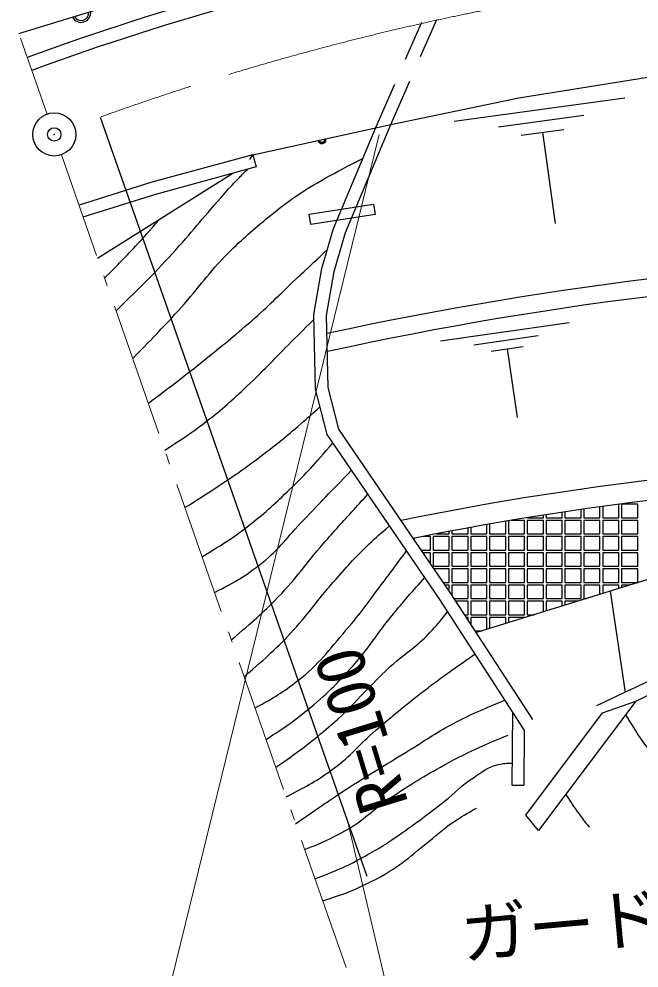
# Model space of a CAD drawing. Units: millimetres, scale not verified. Extents: x 40000 to 680000, y 20000 to 380000.
# Drawn here: x 70059 to 93086, y 255972 to 291182 of the extents above; entities that cross this region are included whole.
import ezdxf
from ezdxf.enums import TextEntityAlignment as Align

# ---------------------------------------------------------------- set-up
doc = ezdxf.new("R2010")
doc.units = ezdxf.units.MM
doc.header["$LTSCALE"] = 1000
doc.header["$PDMODE"] = 32
doc.header["$PDSIZE"] = 500
doc.linetypes.add('CHAIN', pattern=[18.5, 12, -1.5, 3.5, -1.5])
for name, color, linetype, lineweight in [('M-BGD', 7, 'Continuous', 25), ('M-BGD-HTXT', 7, 'Continuous', 13), ('M-BMK', 2, 'CHAIN', 13), ('M-BMK-SRVR', 3, 'Continuous', 25), ('M-STR-HTXT', 7, 'Continuous', 13)]:
    doc.layers.add(name, color=color, linetype=linetype, lineweight=lineweight)
doc.layers.add('M-OTRS', color=6, linetype='Continuous')
doc.styles.add('ＭＳ ゴシック', font='')
doc.styles.get('ＭＳ ゴシック').set_extended_font_data('MS Gothic')

msp = doc.modelspace()

# ---------------------------------------------------------------- linework, layer by layer
at = {"layer": 'M-BGD'}
for p, q in [((84416, 289685), (85014, 291060)), ((84972, 289791), (85572, 291166)), ((83317, 287159), (84017, 288768)), ((83872, 287268), (84573, 288875)), ((86220, 287388), (92556, 288258)), ((87862, 287183), (91030, 287618)), ((81744, 283412), (83317, 287159)), ((82187, 283255), (83872, 287268)), ((88712, 286869), (90296, 287087)), ((89504, 286978), (89968, 283599)), ((78748, 286146), (74999, 285122)), ((78633, 285968), (78748, 286146)), ((78748, 286146), (78872, 285693)), ((78872, 285693), (75132, 284671)), ((72979, 282307), (78006, 285456)), ((74999, 285122), (72290, 284273)), ((75132, 284671), (72430, 283824)), ((81308, 281921), (81744, 283412)), ((81766, 281814), (82187, 283255)), ((81007, 280220), (81308, 281921)), ((81478, 280184), (81766, 281814)), ((81076, 277448), (81007, 280220)), ((81544, 277513), (81478, 280184)), ((85710, 279242), (90489, 279927)), ((86950, 279094), (89340, 279437)), ((87594, 278861), (88788, 279033)), ((88191, 278947), (88556, 276398)), ((81943, 275961), (81544, 277513)), ((81509, 275764), (81076, 277448)), ((85687, 269648), (81509, 275764)), ((86078, 269909), (81943, 275961)), ((105512, 274149), (87047, 268414)), ((90236, 272680), (90236, 272881)), ((90336, 272896), (90336, 272680)), ((90936, 272680), (90936, 272984)), ((91036, 272998), (91036, 272680)), ((91636, 272680), (91636, 273083)), ((91736, 273097), (91736, 272680)), ((92336, 272680), (92336, 273177)), ((93036, 273180), (92436, 273180)), ((92436, 273180), (92436, 272680)), ((93036, 272680), (93036, 273180)), ((88136, 272080), (88136, 272545)), ((88236, 272562), (88236, 272080)), ((88836, 272580), (88344, 272580)), ((88836, 272080), (88836, 272580)), ((89536, 272580), (88936, 272580)), ((88936, 272580), (88936, 272080)), ((88950, 272680), (89536, 272680)), ((89536, 272680), (89536, 272773)), ((89536, 272080), (89536, 272580)), ((89636, 272789), (89636, 272680)), ((89636, 272680), (90236, 272680)), ((90236, 272580), (89636, 272580)), ((89636, 272580), (89636, 272080)), ((90236, 272080), (90236, 272580)), ((90336, 272680), (90936, 272680)), ((90936, 272580), (90336, 272580)), ((90336, 272580), (90336, 272080)), ((90936, 272080), (90936, 272580)), ((91036, 272680), (91636, 272680)), ((91636, 272580), (91036, 272580)), ((91036, 272580), (91036, 272080)), ((91636, 272080), (91636, 272580)), ((91736, 272680), (92336, 272680)), ((92336, 272580), (91736, 272580)), ((91736, 272580), (91736, 272080)), ((92336, 272080), (92336, 272580)), ((92436, 272680), (93036, 272680)), ((93036, 272580), (92436, 272580)), ((92436, 272580), (92436, 272080)), ((93036, 272080), (93036, 272580)), ((86136, 272188), (86136, 272080)), ((86736, 272080), (86736, 272299)), ((86836, 272317), (86836, 272080)), ((87436, 272080), (87436, 272424)), ((87536, 272441), (87536, 272080)), ((84736, 271916), (84736, 271873)), ((85336, 271980), (85057, 271980)), ((85336, 271480), (85336, 271980)), ((86036, 271980), (85436, 271980)), ((85436, 271980), (85436, 271480)), ((85570, 272080), (86036, 272080)), ((86036, 272080), (86036, 272169)), ((86036, 271480), (86036, 271980)), ((86136, 272080), (86736, 272080)), ((86736, 271980), (86136, 271980)), ((86136, 271980), (86136, 271480)), ((86736, 271480), (86736, 271980)), ((86836, 272080), (87436, 272080)), ((87436, 271980), (86836, 271980)), ((86836, 271980), (86836, 271480)), ((87436, 271480), (87436, 271980)), ((87536, 272080), (88136, 272080)), ((88136, 271980), (87536, 271980)), ((87536, 271980), (87536, 271480)), ((88136, 271480), (88136, 271980)), ((88236, 272080), (88836, 272080)), ((88836, 271980), (88236, 271980)), ((88236, 271980), (88236, 271480)), ((88836, 271480), (88836, 271980)), ((88936, 272080), (89536, 272080)), ((89536, 271980), (88936, 271980)), ((88936, 271980), (88936, 271480)), ((89536, 271480), (89536, 271980)), ((89636, 272080), (90236, 272080)), ((90236, 271980), (89636, 271980)), ((89636, 271980), (89636, 271480)), ((90236, 271480), (90236, 271980)), ((90336, 272080), (90936, 272080)), ((90936, 271980), (90336, 271980)), ((90336, 271980), (90336, 271480)), ((90936, 271480), (90936, 271980)), ((91036, 272080), (91636, 272080)), ((91636, 271980), (91036, 271980)), ((91036, 271980), (91036, 271480)), ((91636, 271480), (91636, 271980)), ((91736, 272080), (92336, 272080)), ((92336, 271980), (91736, 271980)), ((91736, 271980), (91736, 271480)), ((92336, 271480), (92336, 271980)), ((92436, 272080), (93036, 272080)), ((93036, 271980), (92436, 271980)), ((92436, 271980), (92436, 271480)), ((93036, 271480), (93036, 271980)), ((85005, 271480), (85336, 271480)), ((85436, 271480), (86036, 271480)), ((86136, 271480), (86736, 271480)), ((86836, 271480), (87436, 271480)), ((87536, 271480), (88136, 271480)), ((88236, 271480), (88836, 271480)), ((88936, 271480), (89536, 271480)), ((89636, 271480), (90236, 271480)), ((90336, 271480), (90936, 271480)), ((91036, 271480), (91636, 271480)), ((91736, 271480), (92336, 271480)), ((92436, 271480), (93036, 271480)), ((85336, 271380), (85073, 271380)), ((85336, 270995), (85336, 271380)), ((86036, 271380), (85436, 271380)), ((85436, 271380), (85436, 270880)), ((86036, 270880), (86036, 271380)), ((86736, 271380), (86136, 271380)), ((86136, 271380), (86136, 270880)), ((86736, 270880), (86736, 271380)), ((87436, 271380), (86836, 271380)), ((86836, 271380), (86836, 270880)), ((87436, 270880), (87436, 271380)), ((88136, 271380), (87536, 271380)), ((87536, 271380), (87536, 270880)), ((88136, 270880), (88136, 271380)), ((88836, 271380), (88236, 271380)), ((88236, 271380), (88236, 270880)), ((88836, 270880), (88836, 271380)), ((89536, 271380), (88936, 271380)), ((88936, 271380), (88936, 270880)), ((89536, 270880), (89536, 271380)), ((90236, 271380), (89636, 271380)), ((89636, 271380), (89636, 270880)), ((90236, 270880), (90236, 271380)), ((90936, 271380), (90336, 271380)), ((90336, 271380), (90336, 270880)), ((90936, 270880), (90936, 271380)), ((91636, 271380), (91036, 271380)), ((91036, 271380), (91036, 270880)), ((91636, 270880), (91636, 271380)), ((92336, 271380), (91736, 271380)), ((91736, 271380), (91736, 270880)), ((92336, 270880), (92336, 271380)), ((93036, 271380), (92436, 271380)), ((92436, 271380), (92436, 270880)), ((93036, 270880), (93036, 271380)), ((85436, 270880), (86036, 270880)), ((86036, 270780), (85483, 270780)), ((86036, 270280), (86036, 270780)), ((86136, 270880), (86736, 270880)), ((86736, 270780), (86136, 270780)), ((86136, 270780), (86136, 270280)), ((86736, 270280), (86736, 270780)), ((86836, 270880), (87436, 270880)), ((87436, 270780), (86836, 270780)), ((86836, 270780), (86836, 270280)), ((87436, 270280), (87436, 270780)), ((87536, 270880), (88136, 270880)), ((88136, 270780), (87536, 270780)), ((87536, 270780), (87536, 270280)), ((88136, 270280), (88136, 270780)), ((88236, 270880), (88836, 270880)), ((88836, 270780), (88236, 270780)), ((88236, 270780), (88236, 270280)), ((88836, 270280), (88836, 270780)), ((88936, 270880), (89536, 270880)), ((89536, 270780), (88936, 270780)), ((88936, 270780), (88936, 270280)), ((89536, 270280), (89536, 270780)), ((89636, 270880), (90236, 270880)), ((90236, 270780), (89636, 270780)), ((89636, 270780), (89636, 270280)), ((90236, 270280), (90236, 270780)), ((90336, 270880), (90936, 270880)), ((90936, 270780), (90336, 270780)), ((90336, 270780), (90336, 270280)), ((90936, 270280), (90936, 270780)), ((91036, 270880), (91636, 270880)), ((91636, 270780), (91036, 270780)), ((91036, 270780), (91036, 270280)), ((91636, 270280), (91636, 270780)), ((91736, 270880), (92336, 270880)), ((92336, 270780), (91736, 270780)), ((91736, 270780), (91736, 270280)), ((92336, 270280), (92336, 270780)), ((92436, 270880), (93036, 270880)), ((93036, 270780), (92436, 270780)), ((92436, 270780), (92436, 270280)), ((92761, 266291), (102615, 271087)), ((93036, 270280), (93036, 270780)), ((92966, 265869), (102898, 270702)), ((85825, 270280), (86036, 270280)), ((86036, 270180), (85893, 270180)), ((86036, 269971), (86036, 270180)), ((86136, 270280), (86736, 270280)), ((86736, 270180), (86136, 270180)), ((86136, 270180), (86136, 269820)), ((86736, 269680), (86736, 270180)), ((86836, 270280), (87436, 270280)), ((87436, 270180), (86836, 270180)), ((86836, 270180), (86836, 269680)), ((87436, 269680), (87436, 270180)), ((87536, 270280), (88136, 270280)), ((88136, 270180), (87536, 270180)), ((87536, 270180), (87536, 269680)), ((88136, 269680), (88136, 270180)), ((88236, 270280), (88836, 270280)), ((88836, 270180), (88236, 270180)), ((88236, 270180), (88236, 269680)), ((88836, 269680), (88836, 270180)), ((88936, 270280), (89536, 270280)), ((89536, 270180), (88936, 270180)), ((88936, 270180), (88936, 269680)), ((89536, 269680), (89536, 270180)), ((89636, 270280), (90236, 270280)), ((90236, 270180), (89636, 270180)), ((89636, 270180), (89636, 269680)), ((90236, 269680), (90236, 270180)), ((90336, 270280), (90936, 270280)), ((90936, 270180), (90336, 270180)), ((90336, 270180), (90336, 269680)), ((90936, 269680), (90936, 270180)), ((91036, 270280), (91636, 270280)), ((91636, 270180), (91036, 270180)), ((91036, 270180), (91036, 269680)), ((91636, 269839), (91636, 270180)), ((91736, 270280), (92336, 270280)), ((92336, 270180), (91736, 270180)), ((91736, 270180), (91736, 269870)), ((92336, 270057), (92336, 270180)), ((92436, 270280), (93036, 270280)), ((92733, 270180), (92436, 270180)), ((92436, 270180), (92436, 270088)), ((89138, 265187), (86078, 269909)), ((92009, 269955), (92565, 266199)), ((88824, 264806), (85687, 269648)), ((86226, 269680), (86736, 269680)), ((86736, 269580), (86291, 269580)), ((86736, 269080), (86736, 269580)), ((86836, 269680), (87436, 269680)), ((87436, 269580), (86836, 269580)), ((86836, 269580), (86836, 269080)), ((87436, 269080), (87436, 269580)), ((87536, 269680), (88136, 269680)), ((88136, 269580), (87536, 269580)), ((87536, 269580), (87536, 269080)), ((88136, 269080), (88136, 269580)), ((88236, 269680), (88836, 269680)), ((88836, 269580), (88236, 269580)), ((88236, 269580), (88236, 269080)), ((88836, 269080), (88836, 269580)), ((88936, 269680), (89536, 269680)), ((89536, 269580), (88936, 269580)), ((88936, 269580), (88936, 269080)), ((89536, 269187), (89536, 269580)), ((89636, 269680), (90236, 269680)), ((90236, 269580), (89636, 269580)), ((89636, 269580), (89636, 269218)), ((90236, 269404), (90236, 269580)), ((90336, 269680), (90936, 269680)), ((90801, 269580), (90336, 269580)), ((90336, 269580), (90336, 269435)), ((91036, 269680), (91123, 269680)), ((86615, 269080), (86736, 269080)), ((86836, 269080), (87436, 269080)), ((87536, 269080), (88136, 269080)), ((88236, 269080), (88836, 269080)), ((88936, 269080), (89191, 269080)), ((86736, 268980), (86680, 268980)), ((86736, 268893), (86736, 268980)), ((87436, 268980), (86836, 268980)), ((86836, 268980), (86836, 268739)), ((87436, 268535), (87436, 268980)), ((88136, 268980), (87536, 268980)), ((87536, 268980), (87536, 268566)), ((88136, 268752), (88136, 268980)), ((88836, 268980), (88236, 268980)), ((88236, 268980), (88236, 268783)), ((88836, 268969), (88836, 268980)), ((87004, 268480), (87260, 268480)), ((92761, 266291), (91503, 265698)), ((88389, 265477), (88368, 262753)), ((88824, 264806), (88808, 262750)), ((88368, 262753), (88808, 262750))]:
    msp.add_line(p, q, dxfattribs=at)
for points in [[(70059, 290637), (74710, 292081), (80476, 293583), (83963, 294253)], [(78748, 286146), (83872, 287268), (88618, 288252), (93408, 289029), (98272, 289578), (105138, 289957), (110806, 289884), (118412, 289445)]]:
    msp.add_lwpolyline(points, dxfattribs=at)
for points in [[(80841, 283944), (83221, 284315), (83282, 283925), (80902, 283553)], [(92966, 265869), (89357, 261071), (88877, 261647), (91727, 265442)]]:
    msp.add_lwpolyline(points, close=True, dxfattribs=at)
for centre, radius, start, end in [((104296, 197619), 98181, 100.61445, 110.21995), ((104296, 197619), 97674, 100.39523, 110.21995), ((72369, 291410), 354, 206.0474, 8.4526), ((72369, 291410), 283, 208.2715, 6.2286), ((81310, 286707), 150, 192.3412, 12.3412), ((81310, 286707), 120, 192.3412, 12.3412), ((81310, 286707), 100, 192.3412, 12.3412), ((81310, 286707), 100, 192.3412, 12.3412), ((81310, 286707), 100, 192.3412, 12.3412), ((81310, 286707), 100, 192.3412, 12.3412), ((109316, 151735), 130766, 90.91768, 102.284), ((109296, 152044), 129806, 90.97483, 102.35949), ((107380, 159013), 115893, 90.85226, 101.50903), ((107380, 159013), 115152, 90.92921, 101.35363)]:
    msp.add_arc(centre, radius, start, end, dxfattribs=at)
for points, knots in [([(74285, 278580), (75159, 279480), (75392, 279721), (76077, 280476), (76776, 281247), (77088, 281753), (77824, 282490), (78390, 283057), (78733, 283350), (79356, 283854), (79803, 284217), (80054, 284423), (80537, 284737), (81004, 285039), (81281, 285185), (81769, 285452), (82181, 285678), (82319, 285750), (82835, 286011)], [0, 0, 0, 0, 1, 1, 1, 2, 2, 2, 3, 3, 3, 4, 4, 4, 5, 5, 5, 6, 6, 6, 6]), ([(73663, 280354), (74683, 281347), (74967, 281620), (75755, 282476), (76485, 283269), (76846, 283757), (77564, 284562), (77782, 284807), (77903, 284946), (78129, 285183), (78288, 285349), (78340, 285403), (78541, 285603)], [0, 0, 0, 0, 1, 1, 1, 2, 2, 2, 3, 3, 3, 4, 4, 4, 4]), ([(73238, 281567), (73800, 282130), (73952, 282279), (74390, 282753), (74744, 283136), (74858, 283264), (75279, 283748)], [0, 0, 0, 0, 1, 1, 1, 2, 2, 2, 2]), ([(74865, 276926), (75875, 277687), (76143, 277887), (76942, 278528), (77633, 279083), (78022, 279393), (78690, 279976), (79355, 280558), (79693, 280920), (80338, 281524), (80797, 281955), (80940, 282090), (81514, 282626)], [0, 0, 0, 0, 1, 1, 1, 2, 2, 2, 3, 3, 3, 4, 4, 4, 4]), ([(75474, 275189), (76222, 275665), (76442, 275808), (77025, 276256), (77639, 276729), (77959, 277025), (78523, 277555), (79140, 278134), (79455, 278489), (80055, 279086), (80428, 279457), (80545, 279574), (81011, 280035)], [0, 0, 0, 0, 1, 1, 1, 2, 2, 2, 3, 3, 3, 4, 4, 4, 4]), ([(76222, 273053), (76782, 273402), (76929, 273498), (77375, 273793), (78037, 274231), (78408, 274478), (79039, 274958), (79680, 275445), (80033, 275726), (80637, 276256), (80876, 276466), (80956, 276534), (81243, 276799)], [0, 0, 0, 0, 1, 1, 1, 2, 2, 2, 3, 3, 3, 4, 4, 4, 4]), ([(76860, 271232), (77724, 271759), (77991, 271916), (78657, 272437), (79259, 272908), (79571, 273205), (80121, 273735), (80782, 274371), (80989, 274619), (81720, 275456)], [0, 0, 0, 0, 1, 1, 1, 2, 2, 2, 3, 3, 3, 3]), ([(77325, 269906), (78161, 270341), (78455, 270499), (79089, 271005), (79761, 271541), (80023, 271968), (80621, 272586), (81321, 273311), (81540, 273538), (82412, 274443)], [0, 0, 0, 0, 1, 1, 1, 2, 2, 2, 3, 3, 3, 3]), ([(77942, 268147), (78790, 268859), (79044, 269078), (79688, 269740), (80390, 270461), (80691, 270948), (81353, 271704), (81796, 272210), (82049, 272488), (82501, 272986), (82703, 273208), (82767, 273278), (83019, 273553)], [0, 0, 0, 0, 1, 1, 1, 2, 2, 2, 3, 3, 3, 4, 4, 4, 4]), ([(78422, 266776), (79322, 267563), (79596, 267796), (80271, 268525), (80873, 269176), (81128, 269612), (81719, 270273), (82231, 270845), (82506, 271180), (83067, 271704), (83356, 271974), (83456, 272068), (83824, 272376)], [0, 0, 0, 0, 1, 1, 1, 2, 2, 2, 3, 3, 3, 4, 4, 4, 4]), ([(78826, 265624), (79581, 266030), (79833, 266189), (80417, 266640), (81219, 267260), (81552, 267745), (82214, 268513), (82755, 269139), (83015, 269525), (83512, 270185), (83884, 270678), (84002, 270837), (84452, 271455)], [0, 0, 0, 0, 1, 1, 1, 2, 2, 2, 3, 3, 3, 4, 4, 4, 4]), ([(79236, 264454), (79972, 264925), (80196, 265081), (80766, 265542), (81485, 266123), (81849, 266500), (82464, 267189), (83148, 267957), (83424, 268476), (84087, 269262), (84487, 269737), (84621, 269894), (85132, 270460)], [0, 0, 0, 0, 1, 1, 1, 2, 2, 2, 3, 3, 3, 4, 4, 4, 4]), ([(79599, 263419), (80452, 264005), (80698, 264197), (81365, 264743), (82417, 265603), (82860, 266247), (83862, 267165), (84453, 267706), (84874, 267916), (85410, 268513), (85642, 268771), (85731, 268867), (85979, 269198)], [0, 0, 0, 0, 1, 1, 1, 2, 2, 2, 3, 3, 3, 4, 4, 4, 4]), ([(79982, 262325), (80818, 262752), (81096, 262897), (81740, 263370), (82408, 263859), (82684, 264253), (83313, 264793), (83954, 265344), (84318, 265647), (84986, 266166), (85752, 266761), (86023, 266945), (86999, 267623)], [0, 0, 0, 0, 1, 1, 1, 2, 2, 2, 3, 3, 3, 4, 4, 4, 4]), ([(80334, 261321), (81290, 261989), (81545, 262168), (82339, 262683), (83147, 263208), (83615, 263477), (84436, 263981), (85059, 264364), (85392, 264605), (86034, 264955), (86817, 265382), (87117, 265498), (88108, 265911)], [0, 0, 0, 0, 1, 1, 1, 2, 2, 2, 3, 3, 3, 4, 4, 4, 4]), ([(92588, 265365), (93046, 264627), (93174, 264383), (93648, 263828), (93931, 263496), (94112, 263330), (94414, 263015), (94701, 262714), (94794, 262619), (95155, 262249)], [0, 0, 0, 0, 1, 1, 1, 2, 2, 2, 3, 3, 3, 3]), ([(80668, 260368), (81374, 260643), (81603, 260746), (82164, 261060), (82889, 261466), (83196, 261848), (83887, 262309), (84637, 262809), (85069, 263074), (85859, 263507), (86395, 263800), (86699, 263960), (87257, 264206), (87634, 264372), (87763, 264426), (88231, 264605)], [0, 0, 0, 0, 1, 1, 1, 2, 2, 2, 3, 3, 3, 4, 4, 4, 5, 5, 5, 5]), ([(81051, 259277), (81892, 259613), (82152, 259709), (82816, 260070), (83367, 260369), (83665, 260558), (84181, 260913), (84852, 261376), (85213, 261656), (85857, 262156), (86285, 262489), (86473, 262746), (86933, 263033), (87279, 263248), (87456, 263435), (87854, 263521), (88054, 263564), (88146, 263579), (88375, 263576)], [0, 0, 0, 0, 1, 1, 1, 2, 2, 2, 3, 3, 3, 4, 4, 4, 5, 5, 5, 6, 6, 6, 6]), ([(90367, 262413), (90592, 262067), (90651, 261971), (90849, 261699), (90994, 261500), (91044, 261434), (91232, 261197)], [0, 0, 0, 0, 1, 1, 1, 2, 2, 2, 2]), ([(81335, 258466), (82030, 258688), (82250, 258756), (82805, 259016), (83341, 259267), (83634, 259429), (84126, 259759), (84538, 260036), (84734, 260240), (85124, 260547), (85549, 260881), (85762, 261103), (86212, 261401), (86527, 261611), (86644, 261682), (87044, 261901)], [0, 0, 0, 0, 1, 1, 1, 2, 2, 2, 3, 3, 3, 4, 4, 4, 5, 5, 5, 5])]:
    msp.add_open_spline(points, degree=3, knots=knots, dxfattribs=at)
at = {"layer": 'M-BGD-HTXT'}
for p, q in [((71105, 287653), (70118, 290469)), ((72943, 282409), (71634, 286143)), ((73340, 281277), (73207, 281654)), ((75258, 275803), (73604, 280522)), ((75655, 274671), (75523, 275048)), ((77574, 269197), (75920, 273916)), ((77971, 268065), (77838, 268442)), ((79889, 262591), (78235, 267310)), ((80286, 261459), (80154, 261836)), ((82204, 255985), (80551, 260704))]:
    msp.add_line(p, q, dxfattribs=at)
at = {"layer": 'M-BMK'}
msp.add_arc((106965, 193285), 100164, 78.86629, 110.36133, dxfattribs=at)
at = {"layer": 'M-BMK-SRVR'}
msp.add_line((73075, 287542), (82981, 259375), dxfattribs=at)
msp.add_circle((71370, 286898), 800, dxfattribs=at)
at = {"layer": 'M-OTRS'}
msp.add_point((71370, 286898), dxfattribs=at)
msp.add_point((71370, 286898), dxfattribs=at)
at = {"layer": 'M-STR-HTXT'}
msp.add_line((82274, 261387), (84499, 251918), dxfattribs=at)
msp.add_lwpolyline([(83434, 286896), (70703, 235050), (102153, 235050)], dxfattribs=at)

# ---------------------------------------------------------------- texts
at = {"layer": 'M-BMK-SRVR', "style": 'ＭＳ ゴシック'}
msp.add_text('R=100', height=1833, rotation=107.103, dxfattribs=at).set_placement((83656, 261808), align=Align.MIDDLE_LEFT)
at = {"layer": 'M-STR-HTXT', "style": 'ＭＳ ゴシック'}
msp.add_text('ガードレール L=.39.0', height=1833, rotation=5.236, dxfattribs=at).set_placement((99041, 256889), align=Align.BOTTOM_CENTER)

doc.saveas('drawing.dxf')
